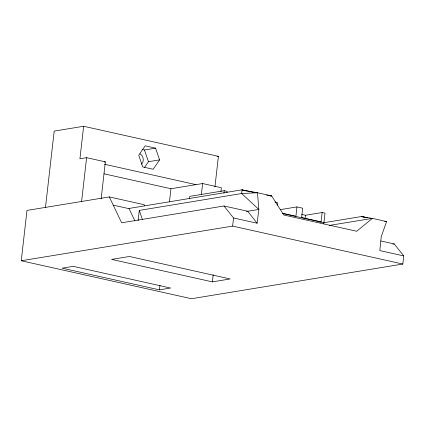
<?xml version="1.0" encoding="UTF-8"?>
<svg xmlns="http://www.w3.org/2000/svg" width="425" height="425" viewBox="0 0 425 425"><rect width="100%" height="100%" fill="white"/><g stroke="black" fill="none" stroke-linecap="round" stroke-linejoin="round"><path stroke-width="0.64" d="M134.938 221.016L128.993 208.452L242.069 189.805L253.406 192.334M138.141 220.586L139.283 210.407L241.65 193.529L257.47 192.743L271.66 195.909L283.751 214.997L356.687 231.264L372.406 218.392L386.591 221.558L381.23 236.736L379.833 250.585L403.75 255.919L402.826 264.042L191.462 298.727L21.25 260.759L26.982 210.417L109.315 196.929L144.064 204.659L144.606 205.827M242.069 189.805L241.65 193.529L258.852 209.445L257.104 223.221L233.543 217.967L223.991 205.987L121.651 222.78L109.315 196.929M45.438 207.809L54.188 131.097L83.624 126.273L218.413 156.336L214.933 186.878M83.624 126.273L79.921 158.769L86.599 157.675L105.358 161.861L101.15 198.788M81.563 201.854L86.599 157.675M159.433 289.861L170.553 288.038L73.286 266.353L62.162 268.175L159.433 289.861L159.954 285.265M169.458 201.87L170.951 188.737L202.624 183.547L221.383 187.733L220.931 191.691M189.465 198.927L189.757 196.366L224.23 190.703L227.104 191.34L226.961 192.589M201.349 194.756L202.624 183.547M212.373 281.876L230.175 278.959L129.428 256.482L111.621 259.399L212.373 281.876L213.196 274.683M223.938 193.253L224.23 190.703M21.25 260.759L232.618 226.095L233.543 217.967M277.206 205.062L277.488 202.571L274.938 202.002M323.765 223.927L324.998 213.159L322.139 212.527L321.077 221.871L301.623 217.531L302.685 208.186L296.947 206.911L295.885 216.251L282.636 213.297M305.102 218.381L305.458 215.262L322.139 212.527M366.796 217.834L361.707 216.495L367.455 217.775M144.548 167.439L148.463 161.697L159.587 159.874L155.582 148.16L145.159 145.833L138.741 155.226L142.752 166.94L153.175 169.267L159.587 159.874M223.991 205.987L247.833 211.257M270.353 196.127L271.66 195.909L266.613 195.117M361.707 216.495L323.914 222.7L282.572 213.493M392.897 244.152L394.198 243.934L403.75 255.919M142.003 149.435L144.458 149.982L155.582 148.16M104.146 162.063L105.358 161.861M217.106 156.549L218.413 156.336M246.415 211.491L258.852 209.445L257.47 192.743L242.048 190.012L246.458 190.995M280.261 209.647L296.947 206.911M319.797 222.078L321.077 221.871M329.338 225.431L372.406 218.392L361.68 216.697M384.678 221.34L386.591 221.558M104.476 164.247L195.952 184.641M301.638 214.413L305.458 215.262M103.96 173.798L170.951 188.737M380.885 240.964L394.198 243.934M232.618 226.095L402.826 264.042M113.114 205.126L128.972 208.654M247.722 211.278L257.104 223.221M139.283 210.407L142.423 219.539M144.458 149.982L148.463 161.697M140.059 153.797A6.226 5.228 80.7 0 1 141.583 164.188"/></g></svg>
